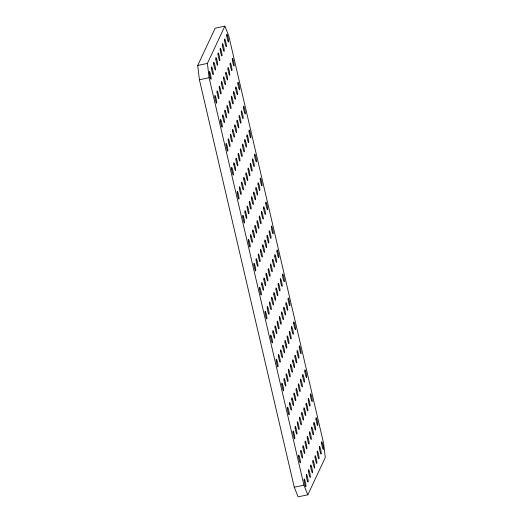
<?xml version="1.0" encoding="UTF-8"?>
<svg xmlns="http://www.w3.org/2000/svg" width="523" height="523" viewBox="0 0 523 523"><rect width="100%" height="100%" fill="white"/><g stroke="black" fill="none" stroke-linecap="round" stroke-linejoin="round"><path stroke-width="0.78" d="M197.72 65.453L215.175 28.19L224.864 26.15L228.741 35.806L323.58 443.236L325.28 457.547L307.825 494.81L298.136 496.85L294.259 487.194L199.42 79.764L197.72 65.453L207.409 63.407L224.864 26.15M199.42 79.764L209.108 77.724L207.409 63.407M294.259 487.194L303.941 485.154L307.825 494.81M209.108 77.724L303.941 485.154M282.806 346.834A3.988 0.503 78.1 0 0 284.46 352.914A3.988 0.503 78.1 0 0 283.793 347.305A3.988 0.503 78.1 0 0 282.806 346.834M280.629 351.495A3.988 0.503 78.1 0 0 282.276 357.575A3.988 0.503 78.1 0 0 281.609 351.966A3.988 0.503 78.1 0 0 280.629 351.495M267.286 308.217A3.988 0.503 78.1 0 0 268.94 314.297A3.988 0.503 78.1 0 0 268.273 308.688A3.988 0.503 78.1 0 0 267.286 308.217M265.109 312.878A3.988 0.503 78.1 0 0 266.756 318.958A3.988 0.503 78.1 0 0 266.089 313.349A3.988 0.503 78.1 0 0 265.109 312.878M310.453 395.447A3.988 0.503 78.1 0 0 312.1 401.527A3.988 0.503 78.1 0 0 311.44 395.918A3.988 0.503 78.1 0 0 310.453 395.447M292.998 432.711A3.988 0.503 78.1 0 0 294.652 438.79A3.988 0.503 78.1 0 0 293.985 433.181A3.988 0.503 78.1 0 0 292.998 432.711M295.181 428.049A3.988 0.503 78.1 0 0 296.829 434.129A3.988 0.503 78.1 0 0 296.162 428.52A3.988 0.503 78.1 0 0 295.181 428.049M291.782 399.428A3.988 0.503 78.1 0 0 293.436 405.508A3.988 0.503 78.1 0 0 292.769 399.899A3.988 0.503 78.1 0 0 291.782 399.428M293.965 394.767A3.988 0.503 78.1 0 0 295.613 400.853A3.988 0.503 78.1 0 0 294.952 395.244A3.988 0.503 78.1 0 0 293.965 394.767M300.509 380.796A3.988 0.503 78.1 0 0 302.163 386.876A3.988 0.503 78.1 0 0 301.496 381.267A3.988 0.503 78.1 0 0 300.509 380.796M302.693 376.142A3.988 0.503 78.1 0 0 304.34 382.221A3.988 0.503 78.1 0 0 303.68 376.612A3.988 0.503 78.1 0 0 302.693 376.142M296.149 390.112A3.988 0.503 78.1 0 0 297.796 396.192A3.988 0.503 78.1 0 0 297.129 390.583A3.988 0.503 78.1 0 0 296.149 390.112M298.332 385.451A3.988 0.503 78.1 0 0 299.98 391.537A3.988 0.503 78.1 0 0 299.313 385.928A3.988 0.503 78.1 0 0 298.332 385.451M304.876 371.48A3.988 0.503 78.1 0 0 306.524 377.56A3.988 0.503 78.1 0 0 305.857 371.951A3.988 0.503 78.1 0 0 304.876 371.48M287.421 408.744A3.988 0.503 78.1 0 0 289.069 414.824A3.988 0.503 78.1 0 0 288.402 409.215A3.988 0.503 78.1 0 0 287.421 408.744M289.605 404.083A3.988 0.503 78.1 0 0 291.252 410.163A3.988 0.503 78.1 0 0 290.585 404.554A3.988 0.503 78.1 0 0 289.605 404.083M281.845 384.778A3.988 0.503 78.1 0 0 283.492 390.858A3.988 0.503 78.1 0 0 282.825 385.248A3.988 0.503 78.1 0 0 281.845 384.778M284.022 380.116A3.988 0.503 78.1 0 0 285.676 386.196A3.988 0.503 78.1 0 0 285.009 380.587A3.988 0.503 78.1 0 0 284.022 380.116M288.389 370.8A3.988 0.503 78.1 0 0 290.036 376.887A3.988 0.503 78.1 0 0 289.369 371.278A3.988 0.503 78.1 0 0 288.389 370.8M286.205 375.462A3.988 0.503 78.1 0 0 287.853 381.542A3.988 0.503 78.1 0 0 287.192 375.932A3.988 0.503 78.1 0 0 286.205 375.462M294.933 356.83A3.988 0.503 78.1 0 0 296.58 362.91A3.988 0.503 78.1 0 0 295.913 357.301A3.988 0.503 78.1 0 0 294.933 356.83M297.116 352.175A3.988 0.503 78.1 0 0 298.764 358.255A3.988 0.503 78.1 0 0 298.097 352.646A3.988 0.503 78.1 0 0 297.116 352.175M290.566 366.146A3.988 0.503 78.1 0 0 292.22 372.226A3.988 0.503 78.1 0 0 291.553 366.616A3.988 0.503 78.1 0 0 290.566 366.146M261.709 284.251A3.988 0.503 78.1 0 0 263.357 290.33A3.988 0.503 78.1 0 0 262.69 284.721A3.988 0.503 78.1 0 0 261.709 284.251M252.733 231.663A3.988 0.503 78.1 0 0 254.381 237.743A3.988 0.503 78.1 0 0 253.72 232.134A3.988 0.503 78.1 0 0 252.733 231.663M254.917 227.002A3.988 0.503 78.1 0 0 256.564 233.081A3.988 0.503 78.1 0 0 255.897 227.472A3.988 0.503 78.1 0 0 254.917 227.002M261.461 213.031A3.988 0.503 78.1 0 0 263.108 219.111A3.988 0.503 78.1 0 0 262.441 213.502A3.988 0.503 78.1 0 0 261.461 213.031M263.644 208.37A3.988 0.503 78.1 0 0 265.292 214.456A3.988 0.503 78.1 0 0 264.625 208.847A3.988 0.503 78.1 0 0 263.644 208.37M257.094 222.347A3.988 0.503 78.1 0 0 258.748 228.427A3.988 0.503 78.1 0 0 258.081 222.818A3.988 0.503 78.1 0 0 257.094 222.347M259.277 217.686A3.988 0.503 78.1 0 0 260.931 223.772A3.988 0.503 78.1 0 0 260.264 218.163A3.988 0.503 78.1 0 0 259.277 217.686M265.821 203.715A3.988 0.503 78.1 0 0 267.475 209.795A3.988 0.503 78.1 0 0 266.808 204.186A3.988 0.503 78.1 0 0 265.821 203.715M248.373 240.972A3.988 0.503 78.1 0 0 250.02 247.059A3.988 0.503 78.1 0 0 249.353 241.449A3.988 0.503 78.1 0 0 248.373 240.972M250.55 236.318A3.988 0.503 78.1 0 0 252.204 242.397A3.988 0.503 78.1 0 0 251.537 236.788A3.988 0.503 78.1 0 0 250.55 236.318M247.157 207.696A3.988 0.503 78.1 0 0 248.804 213.776A3.988 0.503 78.1 0 0 248.137 208.167A3.988 0.503 78.1 0 0 247.157 207.696M249.334 203.035A3.988 0.503 78.1 0 0 250.988 209.115A3.988 0.503 78.1 0 0 250.321 203.506A3.988 0.503 78.1 0 0 249.334 203.035M255.884 189.065A3.988 0.503 78.1 0 0 257.532 195.144A3.988 0.503 78.1 0 0 256.865 189.535A3.988 0.503 78.1 0 0 255.884 189.065M258.061 184.403A3.988 0.503 78.1 0 0 259.715 190.49A3.988 0.503 78.1 0 0 259.048 184.881A3.988 0.503 78.1 0 0 258.061 184.403M251.517 198.38A3.988 0.503 78.1 0 0 253.165 204.46A3.988 0.503 78.1 0 0 252.504 198.851A3.988 0.503 78.1 0 0 251.517 198.38M253.701 193.719A3.988 0.503 78.1 0 0 255.348 199.806A3.988 0.503 78.1 0 0 254.681 194.196A3.988 0.503 78.1 0 0 253.701 193.719M260.245 179.749A3.988 0.503 78.1 0 0 261.892 185.828A3.988 0.503 78.1 0 0 261.232 180.219A3.988 0.503 78.1 0 0 260.245 179.749M242.79 217.006A3.988 0.503 78.1 0 0 244.444 223.092A3.988 0.503 78.1 0 0 243.777 217.483A3.988 0.503 78.1 0 0 242.79 217.006M244.973 212.351A3.988 0.503 78.1 0 0 246.621 218.431A3.988 0.503 78.1 0 0 245.954 212.822A3.988 0.503 78.1 0 0 244.973 212.351M241.574 183.73A3.988 0.503 78.1 0 0 243.228 189.81A3.988 0.503 78.1 0 0 242.561 184.201A3.988 0.503 78.1 0 0 241.574 183.73M243.757 179.069A3.988 0.503 78.1 0 0 245.405 185.149A3.988 0.503 78.1 0 0 244.744 179.539A3.988 0.503 78.1 0 0 243.757 179.069M250.301 165.098A3.988 0.503 78.1 0 0 251.955 171.178A3.988 0.503 78.1 0 0 251.288 165.569A3.988 0.503 78.1 0 0 250.301 165.098M252.485 160.437A3.988 0.503 78.1 0 0 254.132 166.523A3.988 0.503 78.1 0 0 253.465 160.914A3.988 0.503 78.1 0 0 252.485 160.437M245.941 174.414A3.988 0.503 78.1 0 0 247.588 180.494A3.988 0.503 78.1 0 0 246.921 174.885A3.988 0.503 78.1 0 0 245.941 174.414M248.118 169.753A3.988 0.503 78.1 0 0 249.772 175.833A3.988 0.503 78.1 0 0 249.105 170.223A3.988 0.503 78.1 0 0 248.118 169.753M254.668 155.782A3.988 0.503 78.1 0 0 256.316 161.862A3.988 0.503 78.1 0 0 255.649 156.253A3.988 0.503 78.1 0 0 254.668 155.782M237.213 193.039A3.988 0.503 78.1 0 0 238.861 199.126A3.988 0.503 78.1 0 0 238.194 193.517A3.988 0.503 78.1 0 0 237.213 193.039M239.397 188.385A3.988 0.503 78.1 0 0 241.044 194.464A3.988 0.503 78.1 0 0 240.377 188.855A3.988 0.503 78.1 0 0 239.397 188.385M230.421 135.797A3.988 0.503 78.1 0 0 232.068 141.877A3.988 0.503 78.1 0 0 231.401 136.268A3.988 0.503 78.1 0 0 230.421 135.797M232.598 131.136A3.988 0.503 78.1 0 0 234.252 137.216A3.988 0.503 78.1 0 0 233.585 131.606A3.988 0.503 78.1 0 0 232.598 131.136M239.148 117.165A3.988 0.503 78.1 0 0 240.796 123.245A3.988 0.503 78.1 0 0 240.129 117.636A3.988 0.503 78.1 0 0 239.148 117.165M241.325 112.504A3.988 0.503 78.1 0 0 242.979 118.59A3.988 0.503 78.1 0 0 242.312 112.981A3.988 0.503 78.1 0 0 241.325 112.504M234.781 126.481A3.988 0.503 78.1 0 0 236.429 132.561A3.988 0.503 78.1 0 0 235.768 126.952A3.988 0.503 78.1 0 0 234.781 126.481M236.965 121.82A3.988 0.503 78.1 0 0 238.612 127.9A3.988 0.503 78.1 0 0 237.945 122.29A3.988 0.503 78.1 0 0 236.965 121.82M243.509 107.849A3.988 0.503 78.1 0 0 245.156 113.929A3.988 0.503 78.1 0 0 244.496 108.32A3.988 0.503 78.1 0 0 243.509 107.849M226.054 145.106A3.988 0.503 78.1 0 0 227.708 151.193A3.988 0.503 78.1 0 0 227.041 145.584A3.988 0.503 78.1 0 0 226.054 145.106M228.237 140.452A3.988 0.503 78.1 0 0 229.885 146.532A3.988 0.503 78.1 0 0 229.218 140.922A3.988 0.503 78.1 0 0 228.237 140.452M224.838 111.83A3.988 0.503 78.1 0 0 226.492 117.91A3.988 0.503 78.1 0 0 225.825 112.301A3.988 0.503 78.1 0 0 224.838 111.83M227.021 107.169A3.988 0.503 78.1 0 0 228.669 113.249A3.988 0.503 78.1 0 0 228.008 107.64A3.988 0.503 78.1 0 0 227.021 107.169M289.356 332.863A3.988 0.503 78.1 0 0 291.004 338.943A3.988 0.503 78.1 0 0 290.337 333.334A3.988 0.503 78.1 0 0 289.356 332.863M291.533 328.209A3.988 0.503 78.1 0 0 293.187 334.289A3.988 0.503 78.1 0 0 292.52 328.679A3.988 0.503 78.1 0 0 291.533 328.209M284.989 342.179A3.988 0.503 78.1 0 0 286.637 348.259A3.988 0.503 78.1 0 0 285.976 342.65A3.988 0.503 78.1 0 0 284.989 342.179M287.173 337.518A3.988 0.503 78.1 0 0 288.82 343.604A3.988 0.503 78.1 0 0 288.153 337.995A3.988 0.503 78.1 0 0 287.173 337.518M293.717 323.547A3.988 0.503 78.1 0 0 295.364 329.627A3.988 0.503 78.1 0 0 294.704 324.018A3.988 0.503 78.1 0 0 293.717 323.547M276.262 360.811A3.988 0.503 78.1 0 0 277.916 366.891A3.988 0.503 78.1 0 0 277.249 361.282A3.988 0.503 78.1 0 0 276.262 360.811M312.885 462.012A3.988 0.503 78.1 0 0 314.532 468.092A3.988 0.503 78.1 0 0 313.865 462.482A3.988 0.503 78.1 0 0 312.885 462.012M315.068 457.35A3.988 0.503 78.1 0 0 316.716 463.437A3.988 0.503 78.1 0 0 316.049 457.828A3.988 0.503 78.1 0 0 315.068 457.35M308.518 471.328A3.988 0.503 78.1 0 0 310.172 477.407A3.988 0.503 78.1 0 0 309.505 471.798A3.988 0.503 78.1 0 0 308.518 471.328M310.701 466.666A3.988 0.503 78.1 0 0 312.349 472.753A3.988 0.503 78.1 0 0 311.688 467.144A3.988 0.503 78.1 0 0 310.701 466.666M317.245 452.696A3.988 0.503 78.1 0 0 318.899 458.776A3.988 0.503 78.1 0 0 318.232 453.166A3.988 0.503 78.1 0 0 317.245 452.696M319.429 448.041A3.988 0.503 78.1 0 0 321.076 454.121A3.988 0.503 78.1 0 0 320.416 448.512A3.988 0.503 78.1 0 0 319.429 448.041M321.612 443.38A3.988 0.503 78.1 0 0 323.26 449.46A3.988 0.503 78.1 0 0 322.593 443.85A3.988 0.503 78.1 0 0 321.612 443.38M304.157 480.644A3.988 0.503 78.1 0 0 305.805 486.723A3.988 0.503 78.1 0 0 305.138 481.114A3.988 0.503 78.1 0 0 304.157 480.644M306.341 475.982A3.988 0.503 78.1 0 0 307.988 482.062A3.988 0.503 78.1 0 0 307.321 476.453A3.988 0.503 78.1 0 0 306.341 475.982M297.365 423.395A3.988 0.503 78.1 0 0 299.012 429.475A3.988 0.503 78.1 0 0 298.345 423.865A3.988 0.503 78.1 0 0 297.365 423.395M299.542 418.733A3.988 0.503 78.1 0 0 301.196 424.82A3.988 0.503 78.1 0 0 300.529 419.211A3.988 0.503 78.1 0 0 299.542 418.733M306.092 404.763A3.988 0.503 78.1 0 0 307.74 410.843A3.988 0.503 78.1 0 0 307.073 405.233A3.988 0.503 78.1 0 0 306.092 404.763M308.269 400.108A3.988 0.503 78.1 0 0 309.923 406.188A3.988 0.503 78.1 0 0 309.256 400.579A3.988 0.503 78.1 0 0 308.269 400.108M301.725 414.079A3.988 0.503 78.1 0 0 303.373 420.159A3.988 0.503 78.1 0 0 302.712 414.549A3.988 0.503 78.1 0 0 301.725 414.079M303.909 409.417A3.988 0.503 78.1 0 0 305.556 415.504A3.988 0.503 78.1 0 0 304.889 409.895A3.988 0.503 78.1 0 0 303.909 409.417M292.749 361.485A3.988 0.503 78.1 0 0 294.403 367.571A3.988 0.503 78.1 0 0 293.736 361.962A3.988 0.503 78.1 0 0 292.749 361.485M299.293 347.514A3.988 0.503 78.1 0 0 300.947 353.594A3.988 0.503 78.1 0 0 300.28 347.985A3.988 0.503 78.1 0 0 299.293 347.514M275.046 327.529A3.988 0.503 78.1 0 0 276.7 333.609A3.988 0.503 78.1 0 0 276.033 327.999A3.988 0.503 78.1 0 0 275.046 327.529M277.229 322.868A3.988 0.503 78.1 0 0 278.877 328.947A3.988 0.503 78.1 0 0 278.216 323.338A3.988 0.503 78.1 0 0 277.229 322.868M283.773 308.897A3.988 0.503 78.1 0 0 285.427 314.977A3.988 0.503 78.1 0 0 284.76 309.368A3.988 0.503 78.1 0 0 283.773 308.897M285.957 304.236A3.988 0.503 78.1 0 0 287.604 310.322A3.988 0.503 78.1 0 0 286.937 304.713A3.988 0.503 78.1 0 0 285.957 304.236M279.413 318.213A3.988 0.503 78.1 0 0 281.06 324.293A3.988 0.503 78.1 0 0 280.393 318.684A3.988 0.503 78.1 0 0 279.413 318.213M281.59 313.552A3.988 0.503 78.1 0 0 283.244 319.638A3.988 0.503 78.1 0 0 282.577 314.029A3.988 0.503 78.1 0 0 281.59 313.552M288.14 299.581A3.988 0.503 78.1 0 0 289.788 305.661A3.988 0.503 78.1 0 0 289.121 300.052A3.988 0.503 78.1 0 0 288.14 299.581M270.685 336.845A3.988 0.503 78.1 0 0 272.333 342.925A3.988 0.503 78.1 0 0 271.666 337.315A3.988 0.503 78.1 0 0 270.685 336.845M272.869 332.183A3.988 0.503 78.1 0 0 274.516 338.263A3.988 0.503 78.1 0 0 273.849 332.654A3.988 0.503 78.1 0 0 272.869 332.183M269.469 303.562A3.988 0.503 78.1 0 0 271.117 309.642A3.988 0.503 78.1 0 0 270.456 304.033A3.988 0.503 78.1 0 0 269.469 303.562M271.653 298.901A3.988 0.503 78.1 0 0 273.3 304.981A3.988 0.503 78.1 0 0 272.633 299.372A3.988 0.503 78.1 0 0 271.653 298.901M278.197 284.93A3.988 0.503 78.1 0 0 279.844 291.01A3.988 0.503 78.1 0 0 279.177 285.401A3.988 0.503 78.1 0 0 278.197 284.93M280.38 280.269A3.988 0.503 78.1 0 0 282.028 286.356A3.988 0.503 78.1 0 0 281.361 280.746A3.988 0.503 78.1 0 0 280.38 280.269M273.83 294.246A3.988 0.503 78.1 0 0 275.484 300.326A3.988 0.503 78.1 0 0 274.817 294.717A3.988 0.503 78.1 0 0 273.83 294.246M276.013 289.585A3.988 0.503 78.1 0 0 277.667 295.672A3.988 0.503 78.1 0 0 277 290.062A3.988 0.503 78.1 0 0 276.013 289.585M282.557 275.614A3.988 0.503 78.1 0 0 284.211 281.694A3.988 0.503 78.1 0 0 283.544 276.085A3.988 0.503 78.1 0 0 282.557 275.614M278.445 356.15A3.988 0.503 78.1 0 0 280.093 362.23A3.988 0.503 78.1 0 0 279.426 356.621A3.988 0.503 78.1 0 0 278.445 356.15M263.893 279.596A3.988 0.503 78.1 0 0 265.54 285.676A3.988 0.503 78.1 0 0 264.873 280.067A3.988 0.503 78.1 0 0 263.893 279.596M266.07 274.935A3.988 0.503 78.1 0 0 267.724 281.014A3.988 0.503 78.1 0 0 267.057 275.405A3.988 0.503 78.1 0 0 266.07 274.935M272.62 260.964A3.988 0.503 78.1 0 0 274.268 267.044A3.988 0.503 78.1 0 0 273.601 261.435A3.988 0.503 78.1 0 0 272.62 260.964M274.797 256.303A3.988 0.503 78.1 0 0 276.451 262.389A3.988 0.503 78.1 0 0 275.784 256.78A3.988 0.503 78.1 0 0 274.797 256.303M268.253 270.28A3.988 0.503 78.1 0 0 269.901 276.36A3.988 0.503 78.1 0 0 269.24 270.751A3.988 0.503 78.1 0 0 268.253 270.28M270.437 265.619A3.988 0.503 78.1 0 0 272.084 271.705A3.988 0.503 78.1 0 0 271.417 266.096A3.988 0.503 78.1 0 0 270.437 265.619M276.981 251.648A3.988 0.503 78.1 0 0 278.628 257.728A3.988 0.503 78.1 0 0 277.968 252.119A3.988 0.503 78.1 0 0 276.981 251.648M259.526 288.905A3.988 0.503 78.1 0 0 261.18 294.992A3.988 0.503 78.1 0 0 260.513 289.382A3.988 0.503 78.1 0 0 259.526 288.905M233.565 93.199A3.988 0.503 78.1 0 0 235.219 99.278A3.988 0.503 78.1 0 0 234.552 93.669A3.988 0.503 78.1 0 0 233.565 93.199M235.749 88.537A3.988 0.503 78.1 0 0 237.396 94.624A3.988 0.503 78.1 0 0 236.729 89.015A3.988 0.503 78.1 0 0 235.749 88.537M229.205 102.515A3.988 0.503 78.1 0 0 230.852 108.594A3.988 0.503 78.1 0 0 230.185 102.985A3.988 0.503 78.1 0 0 229.205 102.515M231.382 97.853A3.988 0.503 78.1 0 0 233.036 103.933A3.988 0.503 78.1 0 0 232.369 98.324A3.988 0.503 78.1 0 0 231.382 97.853M237.932 83.883A3.988 0.503 78.1 0 0 239.58 89.963A3.988 0.503 78.1 0 0 238.913 84.353A3.988 0.503 78.1 0 0 237.932 83.883M220.477 121.14A3.988 0.503 78.1 0 0 222.125 127.226A3.988 0.503 78.1 0 0 221.458 121.617A3.988 0.503 78.1 0 0 220.477 121.14M222.661 116.485A3.988 0.503 78.1 0 0 224.308 122.565A3.988 0.503 78.1 0 0 223.641 116.956A3.988 0.503 78.1 0 0 222.661 116.485M235.997 159.763A3.988 0.503 78.1 0 0 237.645 165.843A3.988 0.503 78.1 0 0 236.978 160.234A3.988 0.503 78.1 0 0 235.997 159.763M238.181 155.102A3.988 0.503 78.1 0 0 239.828 161.182A3.988 0.503 78.1 0 0 239.161 155.573A3.988 0.503 78.1 0 0 238.181 155.102M244.725 141.132A3.988 0.503 78.1 0 0 246.372 147.211A3.988 0.503 78.1 0 0 245.705 141.602A3.988 0.503 78.1 0 0 244.725 141.132M246.908 136.47A3.988 0.503 78.1 0 0 248.556 142.557A3.988 0.503 78.1 0 0 247.889 136.948A3.988 0.503 78.1 0 0 246.908 136.47M240.358 150.447A3.988 0.503 78.1 0 0 242.012 156.527A3.988 0.503 78.1 0 0 241.345 150.918A3.988 0.503 78.1 0 0 240.358 150.447M242.541 145.786A3.988 0.503 78.1 0 0 244.195 151.866A3.988 0.503 78.1 0 0 243.528 146.257A3.988 0.503 78.1 0 0 242.541 145.786M249.085 131.816A3.988 0.503 78.1 0 0 250.739 137.895A3.988 0.503 78.1 0 0 250.072 132.286A3.988 0.503 78.1 0 0 249.085 131.816M231.63 169.073A3.988 0.503 78.1 0 0 233.284 175.159A3.988 0.503 78.1 0 0 232.617 169.55A3.988 0.503 78.1 0 0 231.63 169.073M233.814 164.418A3.988 0.503 78.1 0 0 235.468 170.498A3.988 0.503 78.1 0 0 234.801 164.889A3.988 0.503 78.1 0 0 233.814 164.418M258.31 255.629A3.988 0.503 78.1 0 0 259.964 261.709A3.988 0.503 78.1 0 0 259.297 256.1A3.988 0.503 78.1 0 0 258.31 255.629M260.493 250.968A3.988 0.503 78.1 0 0 262.141 257.048A3.988 0.503 78.1 0 0 261.48 251.439A3.988 0.503 78.1 0 0 260.493 250.968M267.037 236.997A3.988 0.503 78.1 0 0 268.691 243.077A3.988 0.503 78.1 0 0 268.024 237.468A3.988 0.503 78.1 0 0 267.037 236.997M269.221 232.336A3.988 0.503 78.1 0 0 270.868 238.423A3.988 0.503 78.1 0 0 270.201 232.813A3.988 0.503 78.1 0 0 269.221 232.336M262.677 246.313A3.988 0.503 78.1 0 0 264.324 252.393A3.988 0.503 78.1 0 0 263.657 246.784A3.988 0.503 78.1 0 0 262.677 246.313M264.854 241.652A3.988 0.503 78.1 0 0 266.508 247.739A3.988 0.503 78.1 0 0 265.841 242.129A3.988 0.503 78.1 0 0 264.854 241.652M271.404 227.682A3.988 0.503 78.1 0 0 273.052 233.761A3.988 0.503 78.1 0 0 272.385 228.152A3.988 0.503 78.1 0 0 271.404 227.682M253.949 264.939A3.988 0.503 78.1 0 0 255.597 271.025A3.988 0.503 78.1 0 0 254.93 265.416A3.988 0.503 78.1 0 0 253.949 264.939M256.133 260.284A3.988 0.503 78.1 0 0 257.78 266.364A3.988 0.503 78.1 0 0 257.113 260.755A3.988 0.503 78.1 0 0 256.133 260.284M219.261 87.857A3.988 0.503 78.1 0 0 220.909 93.944A3.988 0.503 78.1 0 0 220.242 88.335A3.988 0.503 78.1 0 0 219.261 87.857M221.445 83.203A3.988 0.503 78.1 0 0 223.092 89.283A3.988 0.503 78.1 0 0 222.425 83.673A3.988 0.503 78.1 0 0 221.445 83.203M227.989 69.232A3.988 0.503 78.1 0 0 229.636 75.312A3.988 0.503 78.1 0 0 228.969 69.703A3.988 0.503 78.1 0 0 227.989 69.232M230.172 64.571A3.988 0.503 78.1 0 0 231.82 70.657A3.988 0.503 78.1 0 0 231.153 65.048A3.988 0.503 78.1 0 0 230.172 64.571M223.622 78.548A3.988 0.503 78.1 0 0 225.276 84.628A3.988 0.503 78.1 0 0 224.609 79.019A3.988 0.503 78.1 0 0 223.622 78.548M225.805 73.887A3.988 0.503 78.1 0 0 227.453 79.967A3.988 0.503 78.1 0 0 226.792 74.358A3.988 0.503 78.1 0 0 225.805 73.887M232.349 59.916A3.988 0.503 78.1 0 0 234.003 65.996A3.988 0.503 78.1 0 0 233.336 60.387A3.988 0.503 78.1 0 0 232.349 59.916M214.894 97.173A3.988 0.503 78.1 0 0 216.548 103.26A3.988 0.503 78.1 0 0 215.881 97.651A3.988 0.503 78.1 0 0 214.894 97.173M217.078 92.519A3.988 0.503 78.1 0 0 218.732 98.599A3.988 0.503 78.1 0 0 218.065 92.989A3.988 0.503 78.1 0 0 217.078 92.519M213.685 63.891A3.988 0.503 78.1 0 0 215.332 69.977A3.988 0.503 78.1 0 0 214.665 64.368A3.988 0.503 78.1 0 0 213.685 63.891M215.862 59.236A3.988 0.503 78.1 0 0 217.516 65.316A3.988 0.503 78.1 0 0 216.849 59.707A3.988 0.503 78.1 0 0 215.862 59.236M222.412 45.266A3.988 0.503 78.1 0 0 224.06 51.346A3.988 0.503 78.1 0 0 223.393 45.736A3.988 0.503 78.1 0 0 222.412 45.266M224.589 40.604A3.988 0.503 78.1 0 0 226.243 46.691A3.988 0.503 78.1 0 0 225.576 41.082A3.988 0.503 78.1 0 0 224.589 40.604M218.045 54.582A3.988 0.503 78.1 0 0 219.693 60.661A3.988 0.503 78.1 0 0 219.032 55.052A3.988 0.503 78.1 0 0 218.045 54.582M220.229 49.92A3.988 0.503 78.1 0 0 221.876 56A3.988 0.503 78.1 0 0 221.209 50.391A3.988 0.503 78.1 0 0 220.229 49.92M226.773 35.95A3.988 0.503 78.1 0 0 228.42 42.03A3.988 0.503 78.1 0 0 227.76 36.42A3.988 0.503 78.1 0 0 226.773 35.95M209.318 73.207A3.988 0.503 78.1 0 0 210.972 79.293A3.988 0.503 78.1 0 0 210.305 73.684A3.988 0.503 78.1 0 0 209.318 73.207M211.501 68.552A3.988 0.503 78.1 0 0 213.149 74.632A3.988 0.503 78.1 0 0 212.482 69.023A3.988 0.503 78.1 0 0 211.501 68.552M302.941 447.361A3.988 0.503 78.1 0 0 304.589 453.441A3.988 0.503 78.1 0 0 303.928 447.832A3.988 0.503 78.1 0 0 302.941 447.361M305.125 442.7A3.988 0.503 78.1 0 0 306.772 448.786A3.988 0.503 78.1 0 0 306.105 443.177A3.988 0.503 78.1 0 0 305.125 442.7M311.669 428.729A3.988 0.503 78.1 0 0 313.316 434.809A3.988 0.503 78.1 0 0 312.649 429.2A3.988 0.503 78.1 0 0 311.669 428.729M313.852 424.075A3.988 0.503 78.1 0 0 315.5 430.154A3.988 0.503 78.1 0 0 314.833 424.545A3.988 0.503 78.1 0 0 313.852 424.075M307.302 438.045A3.988 0.503 78.1 0 0 308.956 444.125A3.988 0.503 78.1 0 0 308.289 438.516A3.988 0.503 78.1 0 0 307.302 438.045M309.485 433.384A3.988 0.503 78.1 0 0 311.139 439.47A3.988 0.503 78.1 0 0 310.472 433.861A3.988 0.503 78.1 0 0 309.485 433.384M316.029 419.413A3.988 0.503 78.1 0 0 317.683 425.493A3.988 0.503 78.1 0 0 317.016 419.884A3.988 0.503 78.1 0 0 316.029 419.413M298.581 456.677A3.988 0.503 78.1 0 0 300.228 462.757A3.988 0.503 78.1 0 0 299.561 457.148A3.988 0.503 78.1 0 0 298.581 456.677M300.758 452.016A3.988 0.503 78.1 0 0 302.412 458.096A3.988 0.503 78.1 0 0 301.745 452.487A3.988 0.503 78.1 0 0 300.758 452.016"/></g></svg>
